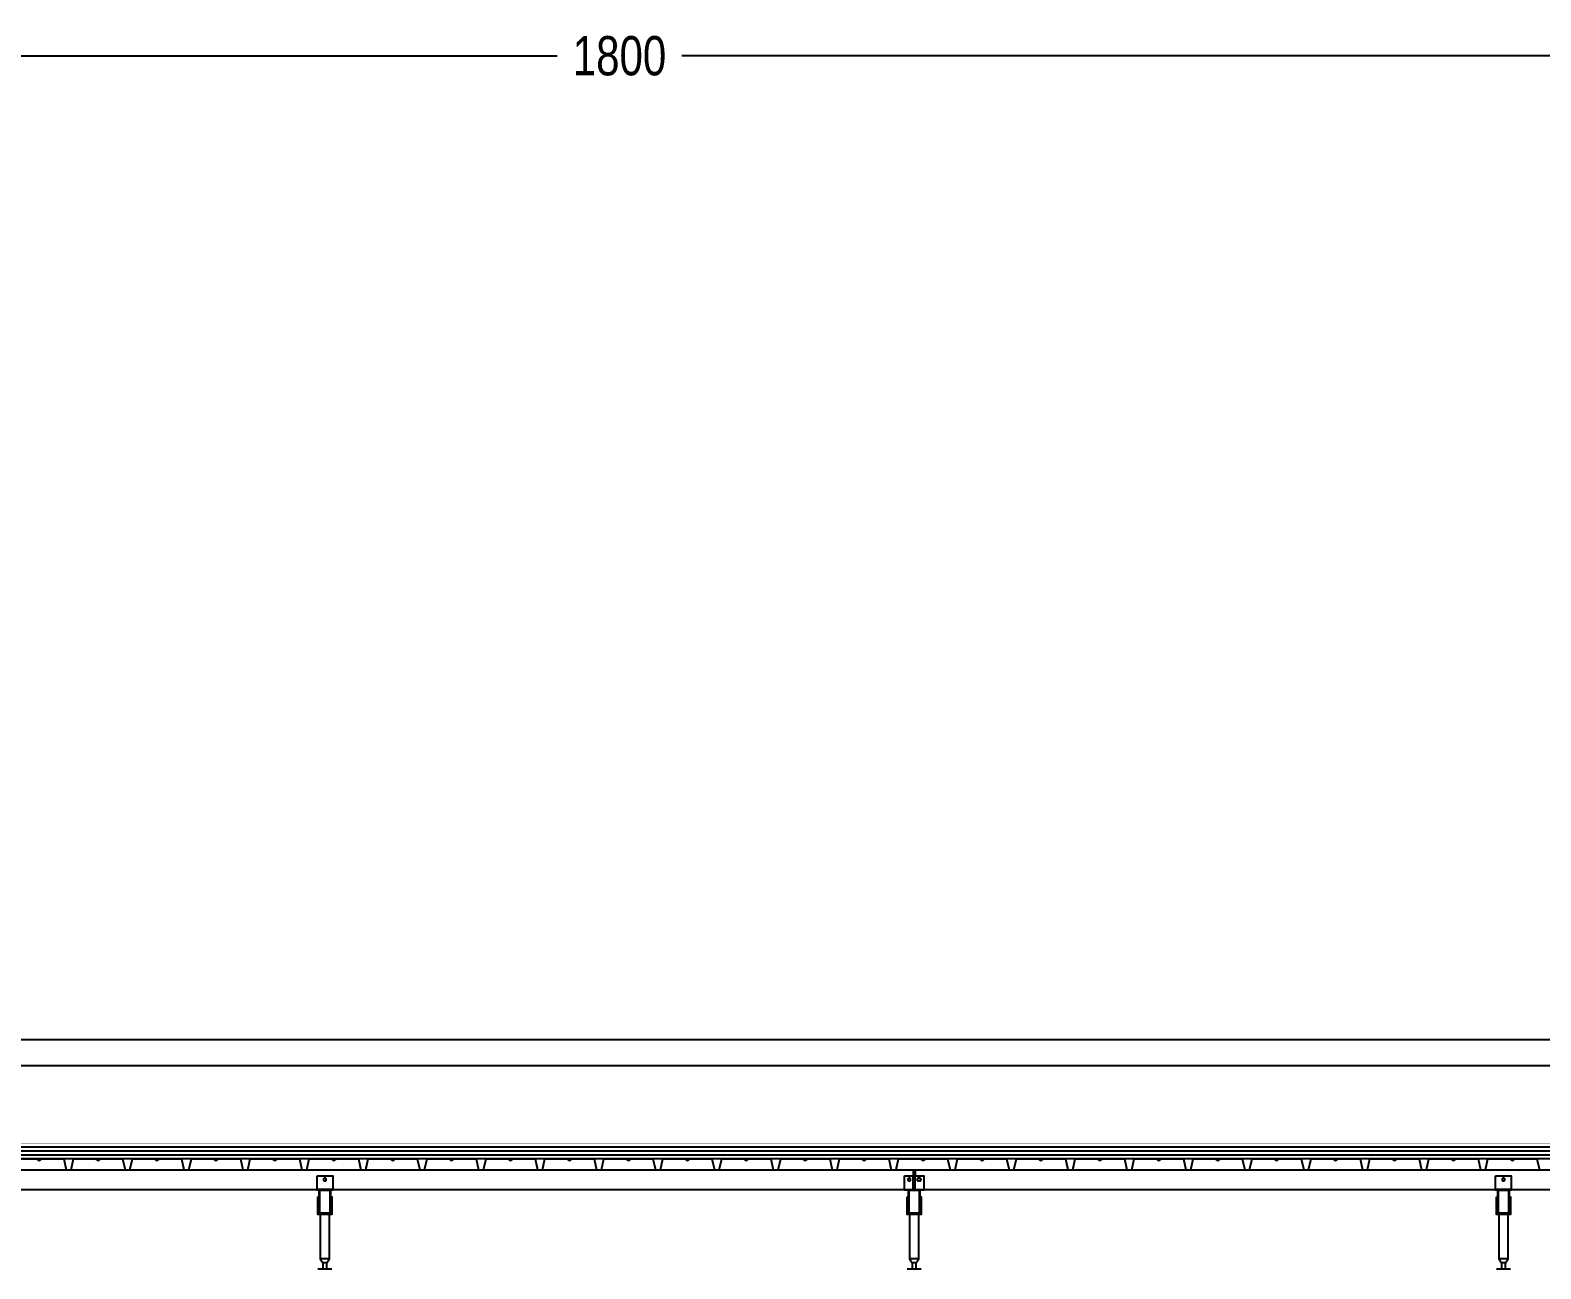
# Model space of a CAD drawing. Header units: centimetres. Extents: x 26569 to 160723, y -3143 to 14565.
# Drawn here: x 109108 to 109877, y -811 to -180 of the extents above; entities that cross this region are included whole.
import ezdxf

# ---------------------------------------------------------------- set-up
doc = ezdxf.new("R2010")
doc.units = ezdxf.units.CM
doc.header["$LTSCALE"] = 100
doc.linetypes.add('HIDDEN', pattern=[9.525, 6.35, -3.175])
for name, color, linetype in [('A-ANNO-DIMS', 187, 'Continuous'), ('A-ELEV-02', 253, 'Continuous'), ('A-ELEV-04', 250, 'Continuous'), ('A-WALL-INSL', 249, 'Continuous'), ('A-WALL-SNWPNL', 200, 'Continuous'), ('S-STEL', 3, 'Continuous')]:
    doc.layers.add(name, color=color, linetype=linetype)
doc.styles.add('Fields_100', font='act_simplex.shx', dxfattribs={"width": 0.8, "height": 20})
doc.linetypes.add('BATTING', pattern='A,0.00254,-2.54,[134,ltypeshp.shx,S=2.54,R=0,X=-2.54,Y=0],-5.08,[134,ltypeshp.shx,S=2.54,R=180,X=2.54,Y=0],-2.54', length=10.16254)
doc.dimstyles.new('FIELDS_100', dxfattribs={"dimscale": 0, "dimtxt": 20, "dimasz": 5, "dimexe": 5, "dimexo": 5, "dimgap": 5, "dimtad": 0, "dimdec": 0, "dimzin": 0, "dimdsep": 46, "dimtxsty": 'Fields_100', "dimblk": 'DOT', "dimcen": 0.09, "dimclrt": 50, "dimadec": 0, "dimazin": 0, "dimtfac": 1, "dimtdec": 0, "dimtix": 1, "dimtofl": 0, "dimtmove": 1, "dimatfit": 3, "dimfxl": 5, "dimfxlon": 1, "dimtolj": 1, "dimtzin": 0, "dimarcsym": 0})

# ---------------------------------------------------------------- blocks, each defined once
blk = doc.blocks.new('_Dot')
at = {"color": 0, "linetype": 'ByBlock', "lineweight": -2}
blk.add_line((-0.5, 0), (-1, 0), dxfattribs=at)
at = {"color": 0, "linetype": 'ByBlock', "const_width": 0.5}
blk.add_lwpolyline([(-0.25, 0, 1), (0.25, 0, 1)], format="xyb", close=True, dxfattribs=at)
blk = doc.blocks.new('*D475')
at = {"layer": 'A-ANNO-DIMS', "color": 0, "lineweight": -2, "transparency": 16777216}
for p, q in [((108507.73, -198.45), (108507.73, -188.45)), ((110307.73, -198.45), (110307.73, -188.45)), ((108512.73, -193.45), (109376.06, -193.45)), ((110302.73, -193.45), (109439.4, -193.45))]:
    blk.add_line(p, q, dxfattribs=at)
at = {"layer": 'DEFPOINTS', "color": 0, "transparency": 16777216}
for p in [(110307.73, -193.45), (108507.73, -1038.45), (110307.73, -1038.45)]:
    blk.add_point(p, dxfattribs=at)
at = {"layer": 'A-ANNO-DIMS', "color": 0, "lineweight": -2, "transparency": 16777216, "xscale": 5, "yscale": 5, "zscale": 5, "rotation": 180}
blk.add_blockref('_Dot', (108507.73, -193.45), dxfattribs=at)
at = {"layer": 'A-ANNO-DIMS', "color": 0, "lineweight": -2, "transparency": 16777216, "xscale": 5, "yscale": 5, "zscale": 5}
blk.add_blockref('_Dot', (110307.73, -193.45), dxfattribs=at)
at = {"layer": 'A-ANNO-DIMS', "color": 50, "transparency": 16777216, "insert": (109407.73, -193.45), "char_height": 20, "attachment_point": 5, "style": 'Fields_100'}
blk.add_mtext('\\A1;1800', dxfattribs=at)

msp = doc.modelspace()

# ---------------------------------------------------------------- linework, layer by layer
at = {"layer": 'A-ELEV-02'}
for points in [[(104855.23, -760.44), (113852.73, -760.44)], [(109557.23, -760.44), (109557.23, -763.44)], [(109558.23, -760.44), (109558.23, -763.44)], [(109559.93, -764.74), (109559.91, -764.74), (109559.9, -764.74), (109559.88, -764.75), (109559.87, -764.75), (109559.85, -764.75), (109559.83, -764.75), (109559.82, -764.75), (109559.8, -764.76), (109559.79, -764.76), (109559.77, -764.76), (109559.75, -764.77), (109559.74, -764.77), (109559.72, -764.78), (109559.7, -764.78), (109559.69, -764.79), (109559.67, -764.79), (109559.66, -764.8), (109559.64, -764.81), (109559.62, -764.81), (109559.61, -764.82), (109559.59, -764.83), (109559.58, -764.84), (109559.56, -764.85), (109559.55, -764.86), (109559.53, -764.87), (109559.52, -764.88), (109559.5, -764.89), (109559.49, -764.9), (109559.47, -764.91), (109559.46, -764.92), (109559.45, -764.94), (109559.43, -764.95), (109559.42, -764.96), (109559.41, -764.98), (109559.4, -764.99), (109559.39, -765), (109559.38, -765.02), (109559.36, -765.03), (109559.35, -765.05), (109559.34, -765.06), (109559.33, -765.08), (109559.33, -765.09), (109559.32, -765.11), (109559.31, -765.12), (109559.3, -765.14), (109559.29, -765.15), (109559.29, -765.17), (109559.28, -765.19), (109559.27, -765.2), (109559.27, -765.22), (109559.26, -765.23), (109559.26, -765.25), (109559.25, -765.27), (109559.25, -765.28), (109559.24, -765.3), (109559.24, -765.32), (109559.24, -765.33), (109559.24, -765.35), (109559.23, -765.36), (109559.23, -765.38), (109559.23, -765.4), (109559.23, -765.41), (109559.23, -765.43), (109559.23, -765.44), (109559.23, -765.46), (109559.23, -765.48), (109559.23, -765.49), (109559.23, -765.51), (109559.23, -765.52), (109559.24, -765.54), (109559.24, -765.55), (109559.24, -765.57), (109559.24, -765.59), (109559.25, -765.6), (109559.25, -765.62), (109559.26, -765.64), (109559.26, -765.65), (109559.27, -765.67), (109559.27, -765.69), (109559.28, -765.7), (109559.29, -765.72), (109559.29, -765.73), (109559.3, -765.75), (109559.31, -765.77), (109559.32, -765.78), (109559.33, -765.8), (109559.33, -765.81), (109559.34, -765.83), (109559.35, -765.84), (109559.36, -765.86), (109559.38, -765.87), (109559.39, -765.89), (109559.4, -765.9), (109559.41, -765.91), (109559.42, -765.93), (109559.43, -765.94), (109559.45, -765.95), (109559.46, -765.96), (109559.47, -765.98), (109559.49, -765.99), (109559.5, -766), (109559.52, -766.01), (109559.53, -766.02), (109559.55, -766.03), (109559.56, -766.04), (109559.58, -766.05), (109559.59, -766.06), (109559.61, -766.07), (109559.62, -766.07), (109559.64, -766.08), (109559.66, -766.09), (109559.67, -766.09), (109559.69, -766.1), (109559.7, -766.11), (109559.72, -766.11), (109559.74, -766.12), (109559.75, -766.12), (109559.77, -766.13), (109559.79, -766.13), (109559.8, -766.13), (109559.82, -766.13), (109559.83, -766.14), (109559.85, -766.14), (109559.87, -766.14), (109559.88, -766.14), (109559.9, -766.14), (109559.91, -766.14), (109559.93, -766.14)], [(109560.53, -764.74), (109559.93, -764.74)], [(109560.53, -766.14), (109559.93, -766.14)], [(109560.53, -766.14), (109560.55, -766.14), (109560.56, -766.14), (109560.58, -766.14), (109560.59, -766.14), (109560.61, -766.14), (109560.62, -766.14), (109560.64, -766.13), (109560.66, -766.13), (109560.67, -766.13), (109560.69, -766.13), (109560.71, -766.12), (109560.72, -766.12), (109560.74, -766.11), (109560.76, -766.11), (109560.77, -766.1), (109560.79, -766.09), (109560.8, -766.09), (109560.82, -766.08), (109560.84, -766.07), (109560.85, -766.07), (109560.87, -766.06), (109560.88, -766.05), (109560.9, -766.04), (109560.91, -766.03), (109560.93, -766.02), (109560.94, -766.01), (109560.96, -766), (109560.97, -765.99), (109560.98, -765.98), (109561, -765.96), (109561.01, -765.95), (109561.02, -765.94), (109561.04, -765.93), (109561.05, -765.91), (109561.06, -765.9), (109561.07, -765.89), (109561.08, -765.87), (109561.1, -765.86), (109561.11, -765.84), (109561.12, -765.83), (109561.13, -765.81), (109561.13, -765.8), (109561.14, -765.78), (109561.15, -765.77), (109561.16, -765.75), (109561.17, -765.73), (109561.17, -765.72), (109561.18, -765.7), (109561.19, -765.69), (109561.19, -765.67), (109561.2, -765.65), (109561.2, -765.64), (109561.21, -765.62), (109561.21, -765.6), (109561.21, -765.59), (109561.22, -765.57), (109561.22, -765.55), (109561.22, -765.54), (109561.23, -765.52), (109561.23, -765.51), (109561.23, -765.49), (109561.23, -765.48), (109561.23, -765.46), (109561.23, -765.44), (109561.23, -765.43), (109561.23, -765.41), (109561.23, -765.4), (109561.23, -765.38), (109561.23, -765.36), (109561.22, -765.35), (109561.22, -765.33), (109561.22, -765.32), (109561.21, -765.3), (109561.21, -765.28), (109561.21, -765.27), (109561.2, -765.25), (109561.2, -765.23), (109561.19, -765.22), (109561.19, -765.2), (109561.18, -765.19), (109561.17, -765.17), (109561.17, -765.15), (109561.16, -765.14), (109561.15, -765.12), (109561.14, -765.11), (109561.13, -765.09), (109561.13, -765.08), (109561.12, -765.06), (109561.11, -765.05), (109561.1, -765.03), (109561.08, -765.02), (109561.07, -765), (109561.06, -764.99), (109561.05, -764.98), (109561.04, -764.96), (109561.02, -764.95), (109561.01, -764.94), (109561, -764.92), (109560.98, -764.91), (109560.97, -764.9), (109560.96, -764.89), (109560.94, -764.88), (109560.93, -764.87), (109560.91, -764.86), (109560.9, -764.85), (109560.88, -764.84), (109560.87, -764.83), (109560.85, -764.82), (109560.84, -764.81), (109560.82, -764.81), (109560.8, -764.8), (109560.79, -764.79), (109560.77, -764.79), (109560.76, -764.78), (109560.74, -764.78), (109560.72, -764.77), (109560.71, -764.77), (109560.69, -764.76), (109560.67, -764.76), (109560.66, -764.76), (109560.64, -764.75), (109560.62, -764.75), (109560.61, -764.75), (109560.59, -764.75), (109560.58, -764.75), (109560.56, -764.74), (109560.55, -764.74), (109560.53, -764.74)], [(104855.23, -770.44), (113852.73, -770.44)], [(109261.73, -770.44), (109253.73, -770.44)], [(109254.13, -776.04), (109254.63, -776.04)], [(109260.83, -776.04), (109261.33, -776.04)], [(109552.73, -770.44), (109562.73, -770.44)], [(109554.13, -776.04), (109554.63, -776.04)], [(109560.83, -776.04), (109561.33, -776.04)], [(109861.73, -770.44), (109853.73, -770.44)], [(109854.13, -776.04), (109854.63, -776.04)], [(109860.83, -776.04), (109861.33, -776.04)], [(109254.13, -777.44), (109254.63, -777.44)], [(109255.31, -783.24), (109255.31, -805.84), (109256.73, -807.84), (109256.73, -810.84)], [(109258.73, -810.84), (109258.73, -807.84), (109260.14, -805.84), (109260.14, -783.24)], [(109260.83, -777.44), (109261.33, -777.44)], [(109554.13, -777.44), (109554.63, -777.44)], [(109555.31, -783.24), (109555.31, -805.84), (109556.73, -807.84), (109556.73, -810.84)], [(109558.73, -810.84), (109558.73, -807.84), (109560.14, -805.84), (109560.14, -783.24)], [(109560.83, -777.44), (109561.33, -777.44)], [(109854.13, -777.44), (109854.63, -777.44)], [(109855.31, -783.24), (109855.31, -805.84), (109856.73, -807.84), (109856.73, -810.84)], [(109858.73, -810.84), (109858.73, -807.84), (109860.14, -805.84), (109860.14, -783.24)], [(109860.83, -777.44), (109861.33, -777.44)], [(109260.14, -805.84), (109255.31, -805.84)], [(109560.14, -805.84), (109555.31, -805.84)], [(109860.14, -805.84), (109855.31, -805.84)], [(109254.13, -810.84), (109261.33, -810.84)], [(109258.73, -807.84), (109256.73, -807.84)], [(109554.13, -810.84), (109561.33, -810.84)], [(109558.73, -807.84), (109556.73, -807.84)], [(109854.13, -810.84), (109861.33, -810.84)], [(109858.73, -807.84), (109856.73, -807.84)]]:
    msp.add_lwpolyline(points, dxfattribs=at)
for points in [[(109253.73, -763.44), (109261.73, -763.44), (109261.73, -770.74), (109253.73, -770.74)], [(109258.43, -765.44), (109258.43, -765.43), (109258.43, -765.41), (109258.43, -765.4), (109258.43, -765.38), (109258.43, -765.36), (109258.42, -765.35), (109258.42, -765.33), (109258.42, -765.32), (109258.42, -765.3), (109258.41, -765.28), (109258.41, -765.27), (109258.4, -765.25), (109258.4, -765.23), (109258.39, -765.22), (109258.39, -765.2), (109258.38, -765.19), (109258.37, -765.17), (109258.37, -765.15), (109258.36, -765.14), (109258.35, -765.12), (109258.34, -765.11), (109258.33, -765.09), (109258.33, -765.08), (109258.32, -765.06), (109258.31, -765.05), (109258.3, -765.03), (109258.28, -765.02), (109258.27, -765), (109258.26, -764.99), (109258.25, -764.98), (109258.24, -764.96), (109258.22, -764.95), (109258.21, -764.94), (109258.2, -764.92), (109258.19, -764.91), (109258.17, -764.9), (109258.16, -764.89), (109258.14, -764.88), (109258.13, -764.87), (109258.11, -764.86), (109258.1, -764.85), (109258.08, -764.84), (109258.07, -764.83), (109258.05, -764.82), (109258.04, -764.81), (109258.02, -764.81), (109258, -764.8), (109257.99, -764.79), (109257.97, -764.79), (109257.96, -764.78), (109257.94, -764.78), (109257.92, -764.77), (109257.91, -764.77), (109257.89, -764.76), (109257.87, -764.76), (109257.86, -764.76), (109257.84, -764.75), (109257.82, -764.75), (109257.81, -764.75), (109257.79, -764.75), (109257.78, -764.75), (109257.76, -764.74), (109257.75, -764.74), (109257.73, -764.74), (109257.71, -764.74), (109257.7, -764.74), (109257.68, -764.75), (109257.67, -764.75), (109257.65, -764.75), (109257.63, -764.75), (109257.62, -764.75), (109257.6, -764.76), (109257.59, -764.76), (109257.57, -764.76), (109257.55, -764.77), (109257.54, -764.77), (109257.52, -764.78), (109257.5, -764.78), (109257.49, -764.79), (109257.47, -764.79), (109257.46, -764.8), (109257.44, -764.81), (109257.42, -764.81), (109257.41, -764.82), (109257.39, -764.83), (109257.38, -764.84), (109257.36, -764.85), (109257.35, -764.86), (109257.33, -764.87), (109257.32, -764.88), (109257.3, -764.89), (109257.29, -764.9), (109257.27, -764.91), (109257.26, -764.92), (109257.25, -764.94), (109257.23, -764.95), (109257.22, -764.96), (109257.21, -764.98), (109257.2, -764.99), (109257.19, -765), (109257.18, -765.02), (109257.16, -765.03), (109257.15, -765.05), (109257.14, -765.06), (109257.13, -765.08), (109257.13, -765.09), (109257.12, -765.11), (109257.11, -765.12), (109257.1, -765.14), (109257.09, -765.15), (109257.09, -765.17), (109257.08, -765.19), (109257.07, -765.2), (109257.07, -765.22), (109257.06, -765.23), (109257.06, -765.25), (109257.05, -765.27), (109257.05, -765.28), (109257.04, -765.3), (109257.04, -765.32), (109257.04, -765.33), (109257.04, -765.35), (109257.03, -765.36), (109257.03, -765.38), (109257.03, -765.4), (109257.03, -765.41), (109257.03, -765.43), (109257.03, -765.44), (109257.03, -765.46), (109257.03, -765.47), (109257.03, -765.49), (109257.03, -765.51), (109257.03, -765.52), (109257.04, -765.54), (109257.04, -765.55), (109257.04, -765.57), (109257.04, -765.59), (109257.05, -765.6), (109257.05, -765.62), (109257.06, -765.64), (109257.06, -765.65), (109257.07, -765.67), (109257.07, -765.69), (109257.08, -765.7), (109257.09, -765.72), (109257.09, -765.73), (109257.1, -765.75), (109257.11, -765.77), (109257.12, -765.78), (109257.13, -765.8), (109257.13, -765.81), (109257.14, -765.83), (109257.15, -765.84), (109257.16, -765.86), (109257.18, -765.87), (109257.19, -765.88), (109257.2, -765.9), (109257.21, -765.91), (109257.22, -765.93), (109257.23, -765.94), (109257.25, -765.95), (109257.26, -765.96), (109257.27, -765.98), (109257.29, -765.99), (109257.3, -766), (109257.32, -766.01), (109257.33, -766.02), (109257.35, -766.03), (109257.36, -766.04), (109257.38, -766.05), (109257.39, -766.06), (109257.41, -766.07), (109257.42, -766.07), (109257.44, -766.08), (109257.46, -766.09), (109257.47, -766.09), (109257.49, -766.1), (109257.5, -766.11), (109257.52, -766.11), (109257.54, -766.12), (109257.55, -766.12), (109257.57, -766.13), (109257.59, -766.13), (109257.6, -766.13), (109257.62, -766.13), (109257.63, -766.14), (109257.65, -766.14), (109257.67, -766.14), (109257.68, -766.14), (109257.7, -766.14), (109257.71, -766.14), (109257.73, -766.14), (109257.75, -766.14), (109257.76, -766.14), (109257.78, -766.14), (109257.79, -766.14), (109257.81, -766.14), (109257.82, -766.14), (109257.84, -766.13), (109257.86, -766.13), (109257.87, -766.13), (109257.89, -766.13), (109257.91, -766.12), (109257.92, -766.12), (109257.94, -766.11), (109257.96, -766.11), (109257.97, -766.1), (109257.99, -766.09), (109258, -766.09), (109258.02, -766.08), (109258.04, -766.07), (109258.05, -766.07), (109258.07, -766.06), (109258.08, -766.05), (109258.1, -766.04), (109258.11, -766.03), (109258.13, -766.02), (109258.14, -766.01), (109258.16, -766), (109258.17, -765.99), (109258.19, -765.98), (109258.2, -765.96), (109258.21, -765.95), (109258.22, -765.94), (109258.24, -765.93), (109258.25, -765.91), (109258.26, -765.9), (109258.27, -765.88), (109258.28, -765.87), (109258.3, -765.86), (109258.31, -765.84), (109258.32, -765.83), (109258.33, -765.81), (109258.33, -765.8), (109258.34, -765.78), (109258.35, -765.77), (109258.36, -765.75), (109258.37, -765.73), (109258.37, -765.72), (109258.38, -765.7), (109258.39, -765.69), (109258.39, -765.67), (109258.4, -765.65), (109258.4, -765.64), (109258.41, -765.62), (109258.41, -765.6), (109258.42, -765.59), (109258.42, -765.57), (109258.42, -765.55), (109258.42, -765.54), (109258.43, -765.52), (109258.43, -765.51), (109258.43, -765.49), (109258.43, -765.47), (109258.43, -765.46)], [(109552.73, -763.44), (109562.73, -763.44), (109562.73, -770.74), (109552.73, -770.74)], [(109555.93, -765.44), (109555.93, -765.43), (109555.93, -765.41), (109555.93, -765.4), (109555.93, -765.38), (109555.93, -765.36), (109555.92, -765.35), (109555.92, -765.33), (109555.92, -765.32), (109555.91, -765.3), (109555.91, -765.28), (109555.91, -765.27), (109555.9, -765.25), (109555.9, -765.23), (109555.89, -765.22), (109555.89, -765.2), (109555.88, -765.19), (109555.87, -765.17), (109555.87, -765.15), (109555.86, -765.14), (109555.85, -765.12), (109555.84, -765.11), (109555.83, -765.09), (109555.83, -765.08), (109555.82, -765.06), (109555.81, -765.05), (109555.8, -765.03), (109555.78, -765.02), (109555.77, -765), (109555.76, -764.99), (109555.75, -764.98), (109555.74, -764.96), (109555.72, -764.95), (109555.71, -764.94), (109555.7, -764.92), (109555.68, -764.91), (109555.67, -764.9), (109555.66, -764.89), (109555.64, -764.88), (109555.63, -764.87), (109555.61, -764.86), (109555.6, -764.85), (109555.58, -764.84), (109555.57, -764.83), (109555.55, -764.82), (109555.54, -764.81), (109555.52, -764.81), (109555.5, -764.8), (109555.49, -764.79), (109555.47, -764.79), (109555.46, -764.78), (109555.44, -764.78), (109555.42, -764.77), (109555.41, -764.77), (109555.39, -764.76), (109555.37, -764.76), (109555.36, -764.76), (109555.34, -764.75), (109555.32, -764.75), (109555.31, -764.75), (109555.29, -764.75), (109555.28, -764.75), (109555.26, -764.74), (109555.25, -764.74), (109555.23, -764.74), (109555.21, -764.74), (109555.2, -764.74), (109555.18, -764.75), (109555.17, -764.75), (109555.15, -764.75), (109555.13, -764.75), (109555.12, -764.75), (109555.1, -764.76), (109555.09, -764.76), (109555.07, -764.76), (109555.05, -764.77), (109555.04, -764.77), (109555.02, -764.78), (109555, -764.78), (109554.99, -764.79), (109554.97, -764.79), (109554.96, -764.8), (109554.94, -764.81), (109554.92, -764.81), (109554.91, -764.82), (109554.89, -764.83), (109554.88, -764.84), (109554.86, -764.85), (109554.85, -764.86), (109554.83, -764.87), (109554.82, -764.88), (109554.8, -764.89), (109554.79, -764.9), (109554.77, -764.91), (109554.76, -764.92), (109554.75, -764.94), (109554.73, -764.95), (109554.72, -764.96), (109554.71, -764.98), (109554.7, -764.99), (109554.69, -765), (109554.68, -765.02), (109554.66, -765.03), (109554.65, -765.05), (109554.64, -765.06), (109554.63, -765.08), (109554.63, -765.09), (109554.62, -765.11), (109554.61, -765.12), (109554.6, -765.14), (109554.59, -765.15), (109554.59, -765.17), (109554.58, -765.19), (109554.57, -765.2), (109554.57, -765.22), (109554.56, -765.23), (109554.56, -765.25), (109554.55, -765.27), (109554.55, -765.28), (109554.54, -765.3), (109554.54, -765.32), (109554.54, -765.33), (109554.54, -765.35), (109554.53, -765.36), (109554.53, -765.38), (109554.53, -765.4), (109554.53, -765.41), (109554.53, -765.43), (109554.53, -765.44), (109554.53, -765.46), (109554.53, -765.48), (109554.53, -765.49), (109554.53, -765.51), (109554.53, -765.52), (109554.54, -765.54), (109554.54, -765.55), (109554.54, -765.57), (109554.54, -765.59), (109554.55, -765.6), (109554.55, -765.62), (109554.56, -765.64), (109554.56, -765.65), (109554.57, -765.67), (109554.57, -765.69), (109554.58, -765.7), (109554.59, -765.72), (109554.59, -765.73), (109554.6, -765.75), (109554.61, -765.77), (109554.62, -765.78), (109554.63, -765.8), (109554.63, -765.81), (109554.64, -765.83), (109554.65, -765.84), (109554.66, -765.86), (109554.68, -765.87), (109554.69, -765.89), (109554.7, -765.9), (109554.71, -765.91), (109554.72, -765.93), (109554.73, -765.94), (109554.75, -765.95), (109554.76, -765.96), (109554.77, -765.98), (109554.79, -765.99), (109554.8, -766), (109554.82, -766.01), (109554.83, -766.02), (109554.85, -766.03), (109554.86, -766.04), (109554.88, -766.05), (109554.89, -766.06), (109554.91, -766.07), (109554.92, -766.07), (109554.94, -766.08), (109554.96, -766.09), (109554.97, -766.09), (109554.99, -766.1), (109555, -766.11), (109555.02, -766.11), (109555.04, -766.12), (109555.05, -766.12), (109555.07, -766.13), (109555.09, -766.13), (109555.1, -766.13), (109555.12, -766.13), (109555.13, -766.14), (109555.15, -766.14), (109555.17, -766.14), (109555.18, -766.14), (109555.2, -766.14), (109555.21, -766.14), (109555.23, -766.14), (109555.25, -766.14), (109555.26, -766.14), (109555.28, -766.14), (109555.29, -766.14), (109555.31, -766.14), (109555.32, -766.14), (109555.34, -766.13), (109555.36, -766.13), (109555.37, -766.13), (109555.39, -766.13), (109555.41, -766.12), (109555.42, -766.12), (109555.44, -766.11), (109555.46, -766.11), (109555.47, -766.1), (109555.49, -766.09), (109555.5, -766.09), (109555.52, -766.08), (109555.54, -766.07), (109555.55, -766.07), (109555.57, -766.06), (109555.58, -766.05), (109555.6, -766.04), (109555.61, -766.03), (109555.63, -766.02), (109555.64, -766.01), (109555.66, -766), (109555.67, -765.99), (109555.68, -765.98), (109555.7, -765.96), (109555.71, -765.95), (109555.72, -765.94), (109555.74, -765.93), (109555.75, -765.91), (109555.76, -765.9), (109555.77, -765.89), (109555.78, -765.87), (109555.8, -765.86), (109555.81, -765.84), (109555.82, -765.83), (109555.83, -765.81), (109555.83, -765.8), (109555.84, -765.78), (109555.85, -765.77), (109555.86, -765.75), (109555.87, -765.73), (109555.87, -765.72), (109555.88, -765.7), (109555.89, -765.69), (109555.89, -765.67), (109555.9, -765.65), (109555.9, -765.64), (109555.91, -765.62), (109555.91, -765.6), (109555.91, -765.59), (109555.92, -765.57), (109555.92, -765.55), (109555.92, -765.54), (109555.93, -765.52), (109555.93, -765.51), (109555.93, -765.49), (109555.93, -765.48), (109555.93, -765.46)], [(109853.73, -763.44), (109861.73, -763.44), (109861.73, -770.74), (109853.73, -770.74)], [(109858.43, -765.44), (109858.43, -765.43), (109858.43, -765.41), (109858.43, -765.4), (109858.43, -765.38), (109858.43, -765.36), (109858.42, -765.35), (109858.42, -765.33), (109858.42, -765.32), (109858.42, -765.3), (109858.41, -765.28), (109858.41, -765.27), (109858.4, -765.25), (109858.4, -765.23), (109858.39, -765.22), (109858.39, -765.2), (109858.38, -765.19), (109858.37, -765.17), (109858.37, -765.15), (109858.36, -765.14), (109858.35, -765.12), (109858.34, -765.11), (109858.33, -765.09), (109858.33, -765.08), (109858.32, -765.06), (109858.31, -765.05), (109858.3, -765.03), (109858.28, -765.02), (109858.27, -765), (109858.26, -764.99), (109858.25, -764.98), (109858.24, -764.96), (109858.22, -764.95), (109858.21, -764.94), (109858.2, -764.92), (109858.19, -764.91), (109858.17, -764.9), (109858.16, -764.89), (109858.14, -764.88), (109858.13, -764.87), (109858.11, -764.86), (109858.1, -764.85), (109858.08, -764.84), (109858.07, -764.83), (109858.05, -764.82), (109858.04, -764.81), (109858.02, -764.81), (109858, -764.8), (109857.99, -764.79), (109857.97, -764.79), (109857.96, -764.78), (109857.94, -764.78), (109857.92, -764.77), (109857.91, -764.77), (109857.89, -764.76), (109857.87, -764.76), (109857.86, -764.76), (109857.84, -764.75), (109857.82, -764.75), (109857.81, -764.75), (109857.79, -764.75), (109857.78, -764.75), (109857.76, -764.74), (109857.75, -764.74), (109857.73, -764.74), (109857.71, -764.74), (109857.7, -764.74), (109857.68, -764.75), (109857.67, -764.75), (109857.65, -764.75), (109857.63, -764.75), (109857.62, -764.75), (109857.6, -764.76), (109857.59, -764.76), (109857.57, -764.76), (109857.55, -764.77), (109857.54, -764.77), (109857.52, -764.78), (109857.5, -764.78), (109857.49, -764.79), (109857.47, -764.79), (109857.46, -764.8), (109857.44, -764.81), (109857.42, -764.81), (109857.41, -764.82), (109857.39, -764.83), (109857.38, -764.84), (109857.36, -764.85), (109857.35, -764.86), (109857.33, -764.87), (109857.32, -764.88), (109857.3, -764.89), (109857.29, -764.9), (109857.27, -764.91), (109857.26, -764.92), (109857.25, -764.94), (109857.23, -764.95), (109857.22, -764.96), (109857.21, -764.98), (109857.2, -764.99), (109857.19, -765), (109857.18, -765.02), (109857.16, -765.03), (109857.15, -765.05), (109857.14, -765.06), (109857.13, -765.08), (109857.13, -765.09), (109857.12, -765.11), (109857.11, -765.12), (109857.1, -765.14), (109857.09, -765.15), (109857.09, -765.17), (109857.08, -765.19), (109857.07, -765.2), (109857.07, -765.22), (109857.06, -765.23), (109857.06, -765.25), (109857.05, -765.27), (109857.05, -765.28), (109857.04, -765.3), (109857.04, -765.32), (109857.04, -765.33), (109857.04, -765.35), (109857.03, -765.36), (109857.03, -765.38), (109857.03, -765.4), (109857.03, -765.41), (109857.03, -765.43), (109857.03, -765.44), (109857.03, -765.46), (109857.03, -765.47), (109857.03, -765.49), (109857.03, -765.51), (109857.03, -765.52), (109857.04, -765.54), (109857.04, -765.55), (109857.04, -765.57), (109857.04, -765.59), (109857.05, -765.6), (109857.05, -765.62), (109857.06, -765.64), (109857.06, -765.65), (109857.07, -765.67), (109857.07, -765.69), (109857.08, -765.7), (109857.09, -765.72), (109857.09, -765.73), (109857.1, -765.75), (109857.11, -765.77), (109857.12, -765.78), (109857.13, -765.8), (109857.13, -765.81), (109857.14, -765.83), (109857.15, -765.84), (109857.16, -765.86), (109857.18, -765.87), (109857.19, -765.88), (109857.2, -765.9), (109857.21, -765.91), (109857.22, -765.93), (109857.23, -765.94), (109857.25, -765.95), (109857.26, -765.96), (109857.27, -765.98), (109857.29, -765.99), (109857.3, -766), (109857.32, -766.01), (109857.33, -766.02), (109857.35, -766.03), (109857.36, -766.04), (109857.38, -766.05), (109857.39, -766.06), (109857.41, -766.07), (109857.42, -766.07), (109857.44, -766.08), (109857.46, -766.09), (109857.47, -766.09), (109857.49, -766.1), (109857.5, -766.11), (109857.52, -766.11), (109857.54, -766.12), (109857.55, -766.12), (109857.57, -766.13), (109857.59, -766.13), (109857.6, -766.13), (109857.62, -766.13), (109857.63, -766.14), (109857.65, -766.14), (109857.67, -766.14), (109857.68, -766.14), (109857.7, -766.14), (109857.71, -766.14), (109857.73, -766.14), (109857.75, -766.14), (109857.76, -766.14), (109857.78, -766.14), (109857.79, -766.14), (109857.81, -766.14), (109857.82, -766.14), (109857.84, -766.13), (109857.86, -766.13), (109857.87, -766.13), (109857.89, -766.13), (109857.91, -766.12), (109857.92, -766.12), (109857.94, -766.11), (109857.96, -766.11), (109857.97, -766.1), (109857.99, -766.09), (109858, -766.09), (109858.02, -766.08), (109858.04, -766.07), (109858.05, -766.07), (109858.07, -766.06), (109858.08, -766.05), (109858.1, -766.04), (109858.11, -766.03), (109858.13, -766.02), (109858.14, -766.01), (109858.16, -766), (109858.17, -765.99), (109858.19, -765.98), (109858.2, -765.96), (109858.21, -765.95), (109858.22, -765.94), (109858.24, -765.93), (109858.25, -765.91), (109858.26, -765.9), (109858.27, -765.88), (109858.28, -765.87), (109858.3, -765.86), (109858.31, -765.84), (109858.32, -765.83), (109858.33, -765.81), (109858.33, -765.8), (109858.34, -765.78), (109858.35, -765.77), (109858.36, -765.75), (109858.37, -765.73), (109858.37, -765.72), (109858.38, -765.7), (109858.39, -765.69), (109858.39, -765.67), (109858.4, -765.65), (109858.4, -765.64), (109858.41, -765.62), (109858.41, -765.6), (109858.42, -765.59), (109858.42, -765.57), (109858.42, -765.55), (109858.42, -765.54), (109858.43, -765.52), (109858.43, -765.51), (109858.43, -765.49), (109858.43, -765.47), (109858.43, -765.46)], [(109254.13, -774.24), (109254.63, -774.24), (109254.63, -782.74), (109260.83, -782.74), (109260.83, -774.24), (109261.33, -774.24), (109261.33, -783.24), (109254.13, -783.24)], [(109554.13, -774.24), (109554.63, -774.24), (109554.63, -782.74), (109560.83, -782.74), (109560.83, -774.24), (109561.33, -774.24), (109561.33, -783.24), (109554.13, -783.24)], [(109854.13, -774.24), (109854.63, -774.24), (109854.63, -782.74), (109860.83, -782.74), (109860.83, -774.24), (109861.33, -774.24), (109861.33, -783.24), (109854.13, -783.24)]]:
    msp.add_lwpolyline(points, close=True, dxfattribs=at)
at = {"layer": 'A-ELEV-02', "linetype": 'HIDDEN', "ltscale": 0.1}
for points in [[(109557.23, -770.44), (109557.23, -763.44)], [(109558.23, -770.44), (109558.23, -763.44)]]:
    msp.add_lwpolyline(points, dxfattribs=at)
at = {"layer": 'A-ELEV-04'}
for p, q in [((122968.28, -694.3), (103052.48, -694.3)), ((104871.32, -707.43), (122929.69, -707.43))]:
    msp.add_line(p, q, dxfattribs=at)
at = {"layer": 'A-WALL-INSL', "ltscale": 0.002, "const_width": 0.2}
msp.add_lwpolyline([(122937.73, -746.94), (104865.23, -746.94)], dxfattribs=at)
at = {"layer": 'A-WALL-INSL', "linetype": 'BATTING', "ltscale": 0.002}
for points in [[(122937.73, -748.94), (104865.23, -748.94)], [(122937.73, -752.94), (104865.23, -752.94)]]:
    msp.add_lwpolyline(points, dxfattribs=at)
at = {"layer": 'A-WALL-INSL', "ltscale": 0.002}
for points in [[(122937.73, -750.94), (104865.23, -750.94)], [(122937.73, -754.94), (104865.23, -754.94)]]:
    msp.add_lwpolyline(points, dxfattribs=at)
at = {"layer": 'A-WALL-SNWPNL', "ltscale": 100}
for points in [[(109099.77, -754.94), (109110.77, -754.94), (109112.27, -755.94), (109113.77, -754.94), (109124.77, -754.94), (109126.02, -760.44), (109128.52, -760.44), (109129.77, -754.94), (109140.77, -754.94), (109142.27, -755.94), (109143.77, -754.94), (109154.77, -754.94), (109156.02, -760.44), (109158.52, -760.44), (109159.77, -754.94), (109170.77, -754.94), (109172.27, -755.94), (109173.77, -754.94), (109184.77, -754.94), (109186.02, -760.44), (109188.52, -760.44), (109188.96, -758.49)], [(109185.57, -758.49), (109186.02, -760.44), (109188.52, -760.44), (109189.77, -754.94), (109200.77, -754.94), (109202.27, -755.94), (109203.77, -754.94), (109214.77, -754.94), (109216.02, -760.44), (109218.52, -760.44), (109219.77, -754.94), (109230.77, -754.94), (109232.27, -755.94), (109233.77, -754.94), (109244.77, -754.94), (109246.02, -760.44), (109248.52, -760.44), (109249.77, -754.94), (109260.77, -754.94), (109262.27, -755.94), (109263.77, -754.94), (109274.77, -754.94), (109276.02, -760.44), (109278.52, -760.44), (109278.96, -758.49)], [(109275.57, -758.49), (109276.02, -760.44), (109278.52, -760.44), (109279.77, -754.94), (109290.77, -754.94), (109292.27, -755.94), (109293.77, -754.94), (109304.77, -754.94), (109306.02, -760.44), (109308.52, -760.44), (109309.77, -754.94), (109320.77, -754.94), (109322.27, -755.94), (109323.77, -754.94), (109334.77, -754.94), (109336.02, -760.44), (109338.52, -760.44), (109339.77, -754.94), (109350.77, -754.94), (109352.27, -755.94), (109353.77, -754.94), (109364.77, -754.94), (109366.02, -760.44), (109368.52, -760.44), (109368.96, -758.49)], [(109365.57, -758.49), (109366.02, -760.44), (109368.52, -760.44), (109369.77, -754.94), (109380.77, -754.94), (109382.27, -755.94), (109383.77, -754.94), (109394.77, -754.94), (109396.02, -760.44), (109398.52, -760.44), (109399.77, -754.94), (109410.77, -754.94), (109412.27, -755.94), (109413.77, -754.94), (109424.77, -754.94), (109426.02, -760.44), (109428.52, -760.44), (109429.77, -754.94), (109440.77, -754.94), (109442.27, -755.94), (109443.77, -754.94), (109454.77, -754.94), (109456.02, -760.44), (109458.52, -760.44), (109458.96, -758.49)], [(109455.57, -758.49), (109456.02, -760.44), (109458.52, -760.44), (109459.77, -754.94), (109470.77, -754.94), (109472.27, -755.94), (109473.77, -754.94), (109484.77, -754.94), (109486.02, -760.44), (109488.52, -760.44), (109489.77, -754.94), (109500.77, -754.94), (109502.27, -755.94), (109503.77, -754.94), (109514.77, -754.94), (109516.02, -760.44), (109518.52, -760.44), (109519.77, -754.94), (109530.77, -754.94), (109532.27, -755.94), (109533.77, -754.94), (109544.77, -754.94), (109546.02, -760.44), (109548.52, -760.44), (109548.96, -758.49)], [(109545.57, -758.49), (109546.02, -760.44), (109548.52, -760.44), (109549.77, -754.94), (109560.77, -754.94), (109562.27, -755.94), (109563.77, -754.94), (109574.77, -754.94), (109576.02, -760.44), (109578.52, -760.44), (109579.77, -754.94), (109590.77, -754.94), (109592.27, -755.94), (109593.77, -754.94), (109604.77, -754.94), (109606.02, -760.44), (109608.52, -760.44), (109609.77, -754.94), (109620.77, -754.94), (109622.27, -755.94), (109623.77, -754.94), (109634.77, -754.94), (109636.02, -760.44), (109638.52, -760.44), (109638.96, -758.49)], [(109635.57, -758.49), (109636.02, -760.44), (109638.52, -760.44), (109639.77, -754.94), (109650.77, -754.94), (109652.27, -755.94), (109653.77, -754.94), (109664.77, -754.94), (109666.02, -760.44), (109668.52, -760.44), (109669.77, -754.94), (109680.77, -754.94), (109682.27, -755.94), (109683.77, -754.94), (109694.77, -754.94), (109696.02, -760.44), (109698.52, -760.44), (109699.77, -754.94), (109710.77, -754.94), (109712.27, -755.94), (109713.77, -754.94), (109724.77, -754.94), (109726.02, -760.44), (109728.52, -760.44), (109728.96, -758.49)], [(109725.57, -758.49), (109726.02, -760.44), (109728.52, -760.44), (109729.77, -754.94), (109740.77, -754.94), (109742.27, -755.94), (109743.77, -754.94), (109754.77, -754.94), (109756.02, -760.44), (109758.52, -760.44), (109759.77, -754.94), (109770.77, -754.94), (109772.27, -755.94), (109773.77, -754.94), (109784.77, -754.94), (109786.02, -760.44), (109788.52, -760.44), (109789.77, -754.94), (109800.77, -754.94), (109802.27, -755.94), (109803.77, -754.94), (109814.77, -754.94), (109816.02, -760.44), (109818.52, -760.44), (109818.96, -758.49)], [(109815.57, -758.49), (109816.02, -760.44), (109818.52, -760.44), (109819.77, -754.94), (109830.77, -754.94), (109832.27, -755.94), (109833.77, -754.94), (109844.77, -754.94), (109846.02, -760.44), (109848.52, -760.44), (109849.77, -754.94), (109860.77, -754.94), (109862.27, -755.94), (109863.77, -754.94), (109874.77, -754.94), (109876.02, -760.44), (109878.52, -760.44)]]:
    msp.add_lwpolyline(points, dxfattribs=at)
at = {"layer": 'S-STEL'}
for points in [[(109260.73, -782.74), (109260.73, -770.74), (109254.73, -770.74), (109254.73, -782.74)], [(109560.73, -782.74), (109560.73, -770.74), (109554.73, -770.74), (109554.73, -782.74)], [(109860.73, -782.74), (109860.73, -770.74), (109854.73, -770.74), (109854.73, -782.74)]]:
    msp.add_lwpolyline(points, dxfattribs=at)
for points in [[(109260.43, -771.04), (109255.03, -771.04), (109255.03, -782.44), (109260.43, -782.44)], [(109560.43, -771.04), (109555.03, -771.04), (109555.03, -782.44), (109560.43, -782.44)], [(109860.43, -771.04), (109855.03, -771.04), (109855.03, -782.44), (109860.43, -782.44)]]:
    msp.add_lwpolyline(points, close=True, dxfattribs=at)

# ---------------------------------------------------------------- dimensions: what is measured, and where the dimension line sits
at = {"layer": 'A-ANNO-DIMS'}
dim = msp.add_linear_dim(base=(110307.73, -193.45), p1=(108507.73, -1038.45), p2=(110307.73, -1038.45), dimstyle='FIELDS_100', override={"dimscale": 1}, dxfattribs=at)
dim.commit()
dim.dimension.update_dxf_attribs({"geometry": '*D475', "text_midpoint": (109407.73, -193.45)})

doc.saveas('drawing.dxf')
